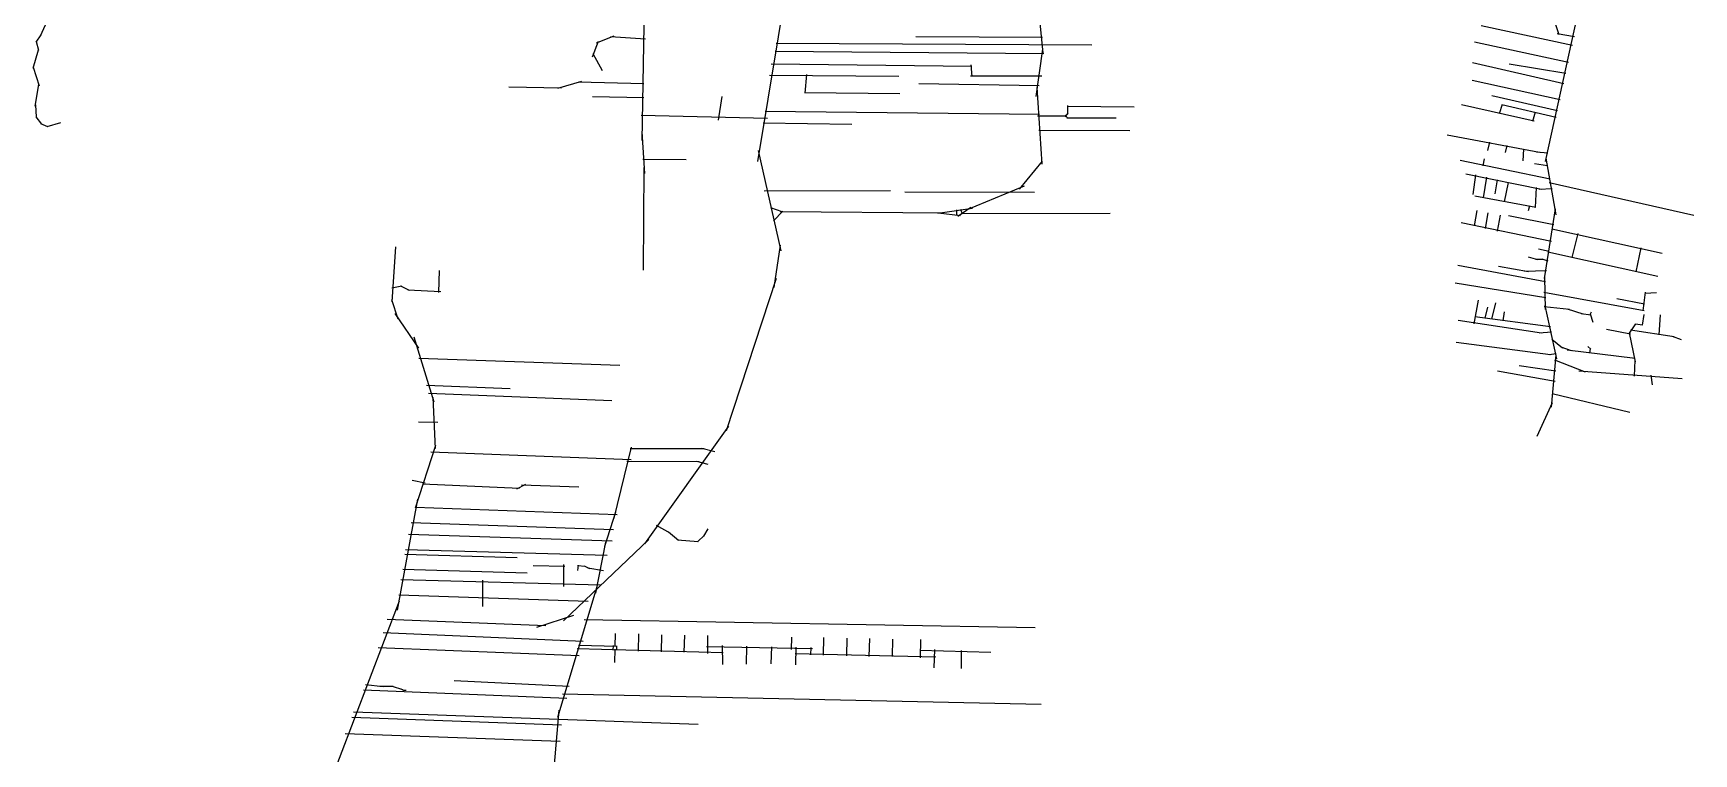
# Model space of a CAD drawing. Header units: inches. Extents: x 723427 to 759408, y 6910722 to 6968430.
# Drawn here: x 754261 to 759261, y 6958403 to 6960574 of the extents above; entities that cross this region are included whole.
import ezdxf

# ---------------------------------------------------------------- set-up
doc = ezdxf.new("R2010")
doc.units = ezdxf.units.IN
doc.header["$MEASUREMENT"] = 0

msp = doc.modelspace()

# ---------------------------------------------------------------- linework, layer by layer
for points in [[(756093.8, 6960251.1), (756106.2, 6960943.7)], [(757256.1, 6960953.5), (757300.6, 6960515.4)], [(758814.1, 6960187.9), (758982.2, 6960953.1)], [(756442.5, 6960187.3), (756536, 6960752)], [(754283, 6960566.7), (754307.3, 6960621.7)], [(754269.2, 6960546.8), (754284.5, 6960569.7)], [(755956.4, 6960544.9), (756010, 6960566.7)], [(755999.2, 6960564.3), (756104, 6960557.6)], [(756918.8, 6960564.5), (757300, 6960562)], [(758620.4, 6960597.5), (758895.8, 6960538.4)], [(758844.9, 6960600.4), (758854.5, 6960570.7)], [(758849.7, 6960573.5), (758902.1, 6960564.5)], [(754260.6, 6960469.3), (754276.9, 6960524.1)], [(754269.7, 6960549), (754276.8, 6960522.6)], [(755944.9, 6960502.8), (755962.7, 6960550.4)], [(755945.7, 6960512.7), (755973.4, 6960461.5)], [(756494.8, 6960519.7), (757303.8, 6960513)], [(756497.7, 6960544.6), (757448.3, 6960539.5)], [(757281.1, 6960383.9), (757300.9, 6960525.6)], [(758600.8, 6960548.5), (758883.7, 6960486.8)], [(754260.7, 6960471.4), (754278.2, 6960415.4)], [(756483.2, 6960481.7), (757087.3, 6960474.8)], [(757084, 6960479.2), (757087.4, 6960443.7)], [(758594.4, 6960485.7), (758869.4, 6960422.3)], [(758704.7, 6960481.6), (758875.7, 6960453.7)], [(754266.9, 6960354.7), (754277.6, 6960419.9)], [(755692.3, 6960412.6), (755851.3, 6960409.6)], [(755840, 6960408.8), (755912.7, 6960429.3)], [(755901.3, 6960427.8), (756098.8, 6960422.5)], [(756477.9, 6960448.2), (756866.7, 6960445)], [(756585, 6960393.4), (756590.6, 6960449.8)], [(756927, 6960422.9), (757290.1, 6960416.3)], [(757083.4, 6960445.7), (757297.3, 6960446)], [(757282.3, 6960410.8), (757298, 6960179.7)], [(758593.2, 6960432.3), (758858.1, 6960374.3)], [(754267.3, 6960358.8), (754269.4, 6960320.8)], [(755944.6, 6960383.8), (756099.5, 6960380.3)], [(756324.3, 6960311.9), (756335.6, 6960383.3)], [(756583.1, 6960395.7), (756869.7, 6960392.4)], [(757376, 6960329.9), (757376.4, 6960356)], [(758561.2, 6960359.8), (758780, 6960309.9)], [(758652.6, 6960386.9), (758850.2, 6960340.8)], [(758675.4, 6960332.3), (758685.2, 6960360.5)], [(758682.9, 6960359.6), (758846.7, 6960321.2)], [(754268.8, 6960322.5), (754285.7, 6960300.5)], [(756090.9, 6960327.3), (756471.6, 6960318.4)], [(756464.9, 6960339.4), (757291.2, 6960330.3)], [(757284.3, 6960325), (757371.9, 6960325)], [(757368.4, 6960322.4), (757376.9, 6960333.1)], [(757368.4, 6960327.6), (757376.2, 6960317.8)], [(757373.5, 6960319.2), (757521.8, 6960319.2)], [(757374.7, 6960354), (757576.1, 6960352.2)], [(758776.7, 6960309.1), (758783.9, 6960337.7)], [(754282.3, 6960302.5), (754303.6, 6960292.7)], [(754302.8, 6960292.8), (754343.8, 6960305.5)], [(756092.8, 6960276.9), (756101.2, 6960151.8)], [(756459.1, 6960303.7), (756725.7, 6960300.5)], [(757288.5, 6960282.1), (757562.3, 6960281.2)], [(758518.2, 6960268), (758796, 6960215.4)], [(756443.9, 6960220.6), (756511.8, 6959918.8)], [(758641, 6960220.4), (758647, 6960246.3)], [(758694.3, 6960214.5), (758699.2, 6960235.6)], [(758747, 6960189.8), (758748.8, 6960225)], [(758787.4, 6960216.6), (758821.5, 6960213.6)], [(756095.9, 6960195), (756226.4, 6960193.4)], [(756097.9, 6959860.6), (756100.7, 6960169.4)], [(757230.2, 6960104.1), (757299.7, 6960188.4)], [(758557.9, 6960191.2), (758828, 6960135.7)], [(758626.8, 6960174.9), (758631, 6960195.7)], [(758781.2, 6960181.7), (758820.7, 6960175.6)], [(758815.1, 6960197.8), (758845.5, 6960027.3)], [(757070.5, 6960042.5), (757245.3, 6960114.4)], [(758574.9, 6960150.1), (758801.9, 6960104)], [(758596.2, 6960088.6), (758604.4, 6960147.4)], [(758627.9, 6960077.8), (758637.7, 6960140.2)], [(758663.1, 6960089.8), (758670.1, 6960132.3)], [(758690.6, 6960066), (758703.4, 6960124.6)], [(758784.1, 6960049.2), (758786.8, 6960109.7)], [(758794.9, 6960104.5), (758834.5, 6960106.7)], [(758825.2, 6960124.8), (759260.9, 6960025.7)], [(756461.7, 6960099.3), (756842.1, 6960099.8)], [(756885.5, 6960096.6), (757275.5, 6960095)], [(758601.7, 6960084.4), (758785.3, 6960050.1)], [(756481.2, 6960048.6), (756514.4, 6960036.6)], [(756489.3, 6960009.3), (756517.6, 6960038.4)], [(756510.1, 6960037.4), (757002.2, 6960032.7)], [(756984.6, 6960032.2), (757088.5, 6960047)], [(756985.6, 6960033.3), (757052.9, 6960025.1)], [(757041.5, 6960025.6), (757041.6, 6960042)], [(757045.3, 6960023.1), (757084.2, 6960049.9)], [(757053.3, 6960043.9), (757057.4, 6960029.8)], [(757054.8, 6960031.4), (757503.3, 6960031.6)], [(758600.5, 6959993.4), (758608.7, 6960039.9)], [(758634.1, 6959985.5), (758641.3, 6960032.9)], [(758670.3, 6959978), (758678.8, 6960026.1)], [(758703.1, 6960025.2), (758839.8, 6959997.9)], [(758763.3, 6960040.4), (758767.1, 6960055)], [(758811.2, 6959834.8), (758844.4, 6960045.5)], [(758560.1, 6960004.2), (758832.8, 6959947.3)], [(758833, 6959984.8), (759165.8, 6959911.9)], [(758894.6, 6959898), (758912.5, 6959971.1)], [(755341.5, 6959764.4), (755353, 6959930.5)], [(756491.3, 6959807.7), (756510.6, 6959935.5)], [(758793.3, 6959924.8), (758825.3, 6959917.6)], [(758821.7, 6959915.6), (759152.9, 6959842.2)], [(759087.3, 6959855.1), (759102, 6959927.9)], [(755481.7, 6959792.9), (755484.3, 6959859.1)], [(758550.1, 6959875.7), (758814.3, 6959826.5)], [(758673.2, 6959872.3), (758763.5, 6959856.4)], [(758750.7, 6959857.6), (758817.5, 6959859.5)], [(758761.8, 6959900.9), (758790.1, 6959892.5)], [(758785.1, 6959892.9), (758807.8, 6959893.7)], [(758803.5, 6959894.3), (758821.6, 6959888)], [(755340.7, 6959807.4), (755370.5, 6959813.4)], [(755366.7, 6959813.5), (755392.9, 6959799.9)], [(756348.3, 6959377.4), (756498.5, 6959835.8)], [(758542.2, 6959822.4), (758815.2, 6959777.5)], [(758811.7, 6959840.4), (758813.4, 6959741.7)], [(755339.9, 6959771.6), (755358.7, 6959713.8)], [(755388.4, 6959801.1), (755487.7, 6959795.9)], [(758599.8, 6959698.4), (758612.2, 6959769.6)], [(758653, 6959712.6), (758665.3, 6959761.5)], [(758809, 6959793.7), (759111.3, 6959738.9)], [(759029.5, 6959774.6), (759112.7, 6959758.5)], [(759108.3, 6959738.2), (759115.6, 6959793.5)], [(759114.1, 6959790.9), (759149, 6959793.3)], [(755349.9, 6959729.8), (755420.6, 6959624.9)], [(758550.9, 6959709.6), (758802.7, 6959671)], [(758601.4, 6959720.9), (758829.9, 6959690.4)], [(758632.9, 6959715.9), (758641.1, 6959748.5)], [(758686.9, 6959708), (758690.9, 6959735.1)], [(758810.6, 6959750.7), (758886.7, 6959742.3)], [(758812.5, 6959754), (758847.2, 6959593.2)], [(758879.4, 6959744), (758926.7, 6959728.8)], [(758922.1, 6959729.9), (758951.2, 6959726.1)], [(758948.3, 6959724.2), (758952.6, 6959734.5)], [(758948.5, 6959728.6), (758956.9, 6959703.5)], [(759106.1, 6959694.3), (759111.3, 6959726.4)], [(759156.5, 6959665.4), (759160.2, 6959725.4)], [(755406.8, 6959659.6), (755466.7, 6959463.9)], [(758795.6, 6959671.5), (758832.6, 6959674.9)], [(758997.9, 6959682.4), (759070.2, 6959668.6)], [(759065.2, 6959667.5), (759086.5, 6959698.7)], [(759066, 6959671.2), (759084.7, 6959583.8)], [(759070.8, 6959680.3), (759201.5, 6959660)], [(759084.5, 6959698.2), (759107.3, 6959695.2)], [(759196.1, 6959661.4), (759222.8, 6959651.7)], [(758545.6, 6959643.8), (758829.4, 6959606.1)], [(758825.3, 6959606), (758846.1, 6959608.7)], [(758833, 6959652.2), (758865.5, 6959626.5)], [(758860.2, 6959629), (758891.4, 6959618.1)], [(758880, 6959620), (759084.7, 6959595.6)], [(758942, 6959630.5), (758950.5, 6959622)], [(758947.6, 6959609.9), (758949.8, 6959624.7)], [(755421.7, 6959594.8), (756026.7, 6959573.8)], [(758669.8, 6959557.2), (758843.1, 6959525.6)], [(758735, 6959573), (758845.2, 6959557.3)], [(758832.7, 6959447.2), (758846.5, 6959604.9)], [(758841.8, 6959590.5), (758934.3, 6959553.8)], [(758915.1, 6959557.4), (759225.4, 6959533.6)], [(759082.2, 6959540.7), (759084.3, 6959589.2)], [(755444.6, 6959513.8), (755696.4, 6959503.4)], [(759131.7, 6959544.1), (759135.6, 6959515)], [(755451.3, 6959489.8), (756002.5, 6959467.8)], [(755464.2, 6959476.9), (755471.4, 6959323.4)], [(758788.9, 6959360.6), (758835.9, 6959461.3)], [(758834, 6959488.4), (759068.3, 6959432.2)], [(755420.3, 6959403.8), (755479.3, 6959402.3)], [(756102.5, 6959035.4), (756354.9, 6959390.3)], [(755411.9, 6959143.8), (755472.9, 6959332.6)], [(755457.6, 6959313), (756061.1, 6959289.4)], [(756009.6, 6959113.4), (756062.4, 6959326.6)], [(756057.7, 6959322.5), (756281.2, 6959322.5)], [(756273.5, 6959323.7), (756312.9, 6959314.4)], [(756048.2, 6959284.9), (756265.7, 6959283.6)], [(756257.9, 6959284.8), (756292.1, 6959276.1)], [(755401.3, 6959227.7), (755441.2, 6959219.3)], [(755433.3, 6959216.4), (755725.2, 6959203)], [(755716.8, 6959201.8), (755743.8, 6959216)], [(755731.3, 6959213.4), (755903.8, 6959207.9)], [(755357.5, 6958835.8), (755418.3, 6959170.6)], [(755411.8, 6959146.6), (756018.6, 6959124.6)], [(755981.4, 6959028.3), (756014.9, 6959132.5)], [(755390.4, 6959065.1), (756004.2, 6959044.5)], [(755398.9, 6959099.8), (756007.5, 6959079.3)], [(756136.5, 6959091.6), (756177.6, 6959068.8)], [(756173.5, 6959071.5), (756203.5, 6959047)], [(756261.1, 6959042), (756281.6, 6959061.6)], [(756279.8, 6959059.3), (756293.4, 6959080.9)], [(755382, 6959018.8), (755988.6, 6959001.4)], [(755857.1, 6958803.7), (756113.9, 6959048.9)], [(755954.4, 6958887.3), (755984.7, 6959040.8)], [(756201, 6959048), (756262.9, 6959042.6)], [(755373.6, 6958959.2), (755748.4, 6958948)], [(755379.5, 6959004.6), (755717.8, 6958994.7)], [(755766.5, 6958970), (755861.7, 6958968)], [(755858.3, 6958907.3), (755858.3, 6958973.2)], [(755900, 6958970.4), (755923.1, 6958968.6)], [(755900.9, 6958955.5), (755902.2, 6958971.4)], [(755919.6, 6958969.5), (755935.4, 6958961.6)], [(755930.5, 6958963), (755978.3, 6958955.1)], [(755367.4, 6958928.1), (755968.6, 6958911.9)], [(755615, 6958847.2), (755615, 6958926.5)], [(755840.4, 6958513.5), (755958.9, 6958907)], [(755137.3, 6958271.7), (755364, 6958864.1)], [(755361.3, 6958882.5), (755931.4, 6958863.2)], [(755326.9, 6958808.5), (755803.9, 6958789.4)], [(755777.5, 6958784.5), (755888.3, 6958821.2)], [(755919.7, 6958807.9), (757277.5, 6958783.9)], [(755314, 6958768.5), (755916.6, 6958742.4)], [(756013, 6958726.4), (756013.8, 6958765.6)], [(756083.4, 6958712.3), (756084.5, 6958764.5)], [(756152.5, 6958710.4), (756153.9, 6958761.9)], [(756221.2, 6958709.1), (756222.7, 6958760.5)], [(756292.2, 6958705.5), (756292.4, 6958759.4)], [(755299.2, 6958723.5), (755904.9, 6958698.9)], [(755898.8, 6958720.1), (756338.1, 6958707.9)], [(755902.8, 6958730.7), (756019.4, 6958727.9)], [(756007, 6958715.3), (756007.5, 6958729.3)], [(756011.7, 6958677.9), (756012.8, 6958718.3)], [(756017.7, 6958715.4), (756017.9, 6958728.8)], [(756288.1, 6958726.6), (756606.7, 6958720.7)], [(756335.4, 6958729.8), (756336.2, 6958672.4)], [(756408.9, 6958673.7), (756409.5, 6958727.1)], [(756482.7, 6958673.8), (756484.5, 6958725)], [(756544.1, 6958717.5), (756545.4, 6958754.8)], [(756556.5, 6958671), (756558.4, 6958724.7)], [(756602.2, 6958701.3), (756602.8, 6958723.3)], [(756640.7, 6958700.3), (756641.8, 6958753.1)], [(756710.1, 6958698.5), (756711.3, 6958751.4)], [(756777.8, 6958696.4), (756779.8, 6958750.2)], [(756847.7, 6958696), (756849.1, 6958748.4)], [(756929.9, 6958715.3), (757144.2, 6958709.1)], [(756932.7, 6958692), (756933, 6958747.6)], [(756973.9, 6958661.8), (756975.3, 6958717.5)], [(757056, 6958660.6), (757056, 6958714.8)], [(756554.8, 6958704.9), (756978.3, 6958695.3)], [(755261.5, 6958612.1), (755314.3, 6958606.4)], [(755304.5, 6958606.9), (755344.5, 6958607)], [(755341.3, 6958607.3), (755373, 6958596.7)], [(755527.8, 6958624.1), (755874.9, 6958607.1)], [(755255.4, 6958595.7), (755867, 6958571.1)], [(755367.4, 6958599), (755378.1, 6958594)], [(755375.6, 6958594.7), (755384, 6958594.5)], [(755854.3, 6958584.1), (757295.9, 6958552.6)], [(755219.6, 6958513.1), (755851.1, 6958490.4)], [(755225.2, 6958529.4), (756262.8, 6958492.1)], [(755789.1, 6957890.3), (755844.8, 6958534.6)], [(755200, 6958464.4), (755847.4, 6958441.2)]]:
    msp.add_lwpolyline(points)

doc.saveas('drawing.dxf')
